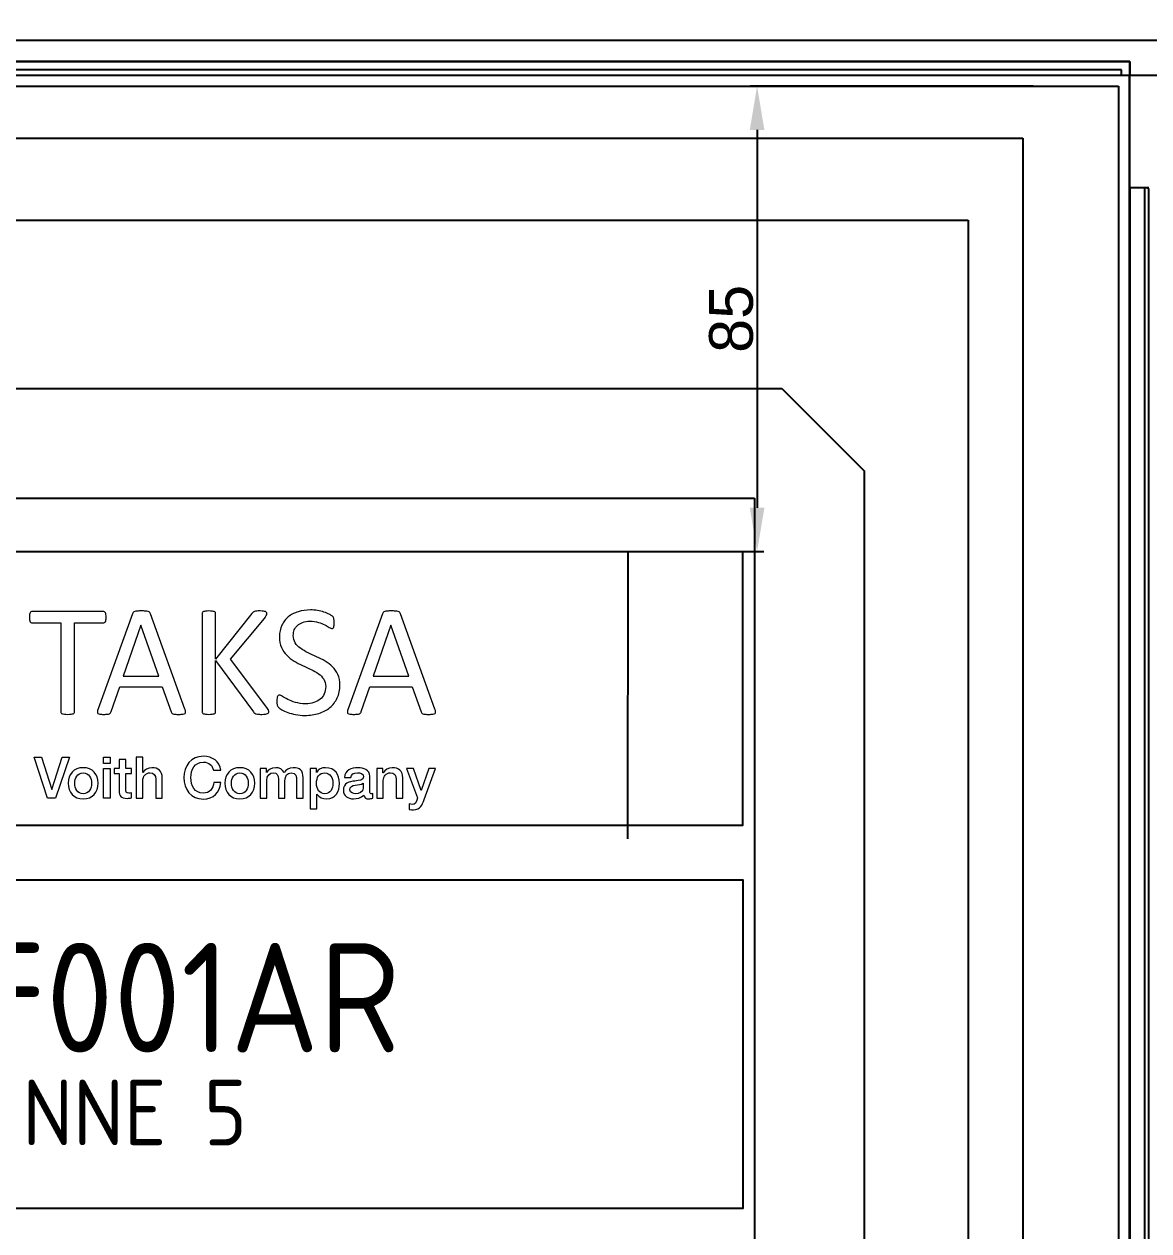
# Model space of a CAD drawing. Header units: millimetres. Extents: x 37984 to 70752, y 14140 to 37584.
# Drawn here: x 38702 to 38907.4, y 20550.4 to 20770.8 of the extents above; entities that cross this region are included whole.
import ezdxf

# ---------------------------------------------------------------- set-up
doc = ezdxf.new("R2010")
doc.units = ezdxf.units.MM
doc.set_wipeout_variables(frame=1)
doc.layers.add('! NO PLOT !', color=7, linetype='Continuous', true_color=0xff75dd, plot=False)
for name, color, linetype in [('000-PI-ORMAR', 2, 'Continuous'), ('AUT_7', 7, 'Continuous'), ('Layer 1', 7, 'Continuous')]:
    doc.layers.add(name, color=color, linetype=linetype)
doc.styles.add('PI0', font='isocpeur.ttf', dxfattribs={"width": 0.9})
doc.styles.get("Standard").update_dxf_attribs({"font": 'arial.ttf'})
doc.dimstyles.new('ISO-25-lb', dxfattribs={"dimtxt": 8, "dimasz": 8, "dimexe": 1.25, "dimexo": 0.625, "dimtad": 1, "dimtxsty": 'Standard', "dimcen": 5, "dimadec": 0, "dimazin": 0, "dimtfac": 1, "dimtmove": 0, "dimatfit": 3, "dimfxl": 1, "dimarcsym": 0})

# ---------------------------------------------------------------- blocks, each defined once
blk = doc.blocks.new('*D977')
at = {"layer": '! NO PLOT !', "color": 0, "linetype": 'Continuous', "lineweight": -2, "ltscale": 0.25, "transparency": 16777216}
for p, q in [((38886.28, 20759.47), (38834.62, 20759.47)), ((38835.87, 20751.47), (38835.87, 20682.47)), ((38812.53, 20674.47), (38837.12, 20674.47))]:
    blk.add_line(p, q, dxfattribs=at)
at = {"layer": '! NO PLOT !', "color": 0, "ltscale": 0.25, "transparency": 16777216}
for points in [[(38834.54, 20751.47), (38837.21, 20751.47), (38835.87, 20759.47)], [(38834.54, 20682.47), (38837.21, 20682.47), (38835.87, 20674.47)]]:
    blk.add_solid(points, dxfattribs=at)
at = {"layer": 'Defpoints', "color": 0, "ltscale": 0.25, "transparency": 16777216}
for p in [(38886.91, 20759.47), (38811.91, 20674.47), (38835.87, 20674.47)]:
    blk.add_point(p, dxfattribs=at)
at = {"layer": '! NO PLOT !', "color": 0, "lineweight": 25, "ltscale": 0.25, "transparency": 16777216, "insert": (38831.16, 20716.97), "char_height": 8, "attachment_point": 5, "rotation": 90}
blk.add_mtext('85', dxfattribs=at)
blk = doc.blocks.new('8606.000_back')
at = {"layer": '000-PI-ORMAR'}
for p, q in [((47602.52, 38552.67), (47602.52, 36601.67)), ((47605.24, 38552.67), (47602.52, 38552.67)), ((47606.03, 38552.53), (47605.24, 38552.67)), ((47605.24, 38552.67), (47605.24, 36601.67))]:
    blk.add_line(p, q, dxfattribs=at)
blk = doc.blocks.new('SE_krov_300mm')
at = {"layer": '000-PI-ORMAR'}
for p, q in [((-485, 6.5), (507, 6.5)), ((466.5, 0), (-466.5, 0))]:
    blk.add_line(p, q, dxfattribs=at)

msp = doc.modelspace()

# ---------------------------------------------------------------- linework, layer by layer
at = {"layer": '000-PI-ORMAR'}
for p, q in [((38907.422, 20740.904), (38906.64, 20740.904)), ((38906.64, 20740.904), (38906.64, 18789.904)), ((38907.422, 20740.904), (38906.64, 20740.904)), ((38906.64, 20740.904), (38906.64, 18789.904)), ((38907.422, 18789.904), (38907.422, 20740.766))]:
    msp.add_line(p, q, dxfattribs=at)

# ---------------------------------------------------------------- wipeouts: each hides what was drawn before it
msp.add_wipeout([(38511.922, 20763.904), (38903.922, 20763.904), (38903.922, 18766.904), (38511.922, 18766.904)]).dxf.layer = '000-PI-ORMAR'

# ---------------------------------------------------------------- next in the draw order: linework, layer by layer
at = {"layer": '! NO PLOT !'}
for p, q in [((38903.91, 20761.473), (38903.91, 18776.973)), ((38903.91, 18776.973), (38903.91, 20761.473)), ((38531.41, 20749.973), (38884.41, 20749.973)), ((38884.41, 20749.973), (38884.41, 18788.473)), ((38903.922, 18789.973), (38903.922, 20740.835)), ((38541.41, 20734.973), (38874.41, 20734.973)), ((38874.41, 20734.973), (38874.41, 18803.473)), ((38575.41, 20704.223), (38840.41, 20704.223)), ((38840.41, 20704.223), (38855.41, 20689.223)), ((38855.41, 20689.223), (38855.41, 18849.223)), ((38580.41, 20684.223), (38835.41, 20684.223)), ((38835.41, 20684.223), (38835.41, 18854.223))]:
    msp.add_line(p, q, dxfattribs=at)
at = {"layer": '! NO PLOT !', "ltscale": 0.25}
msp.add_line((38812.291, 20674.473), (38812.195, 20621.962), dxfattribs=at)
msp.add_lwpolyline([(38583.291, 20624.484), (38833.291, 20624.484), (38833.291, 20674.404), (38583.291, 20674.404)], close=True)
at = {"layer": '000-PI-ORMAR'}
for p, q in [((38891.672, 20763.973), (38524.172, 20763.973)), ((38891.672, 20762.473), (38524.172, 20762.473)), ((38903.922, 20763.973), (38891.672, 20763.973)), ((38902.422, 20762.473), (38891.672, 20762.473)), ((38902.422, 20761.473), (38902.422, 20762.473)), ((38903.922, 20740.835), (38903.922, 20763.973)), ((38903.922, 20763.973), (38903.922, 20761.473)), ((38511.91, 20761.473), (38903.91, 20761.473)), ((38511.91, 20761.473), (38903.91, 20761.473)), ((38903.91, 20761.473), (38903.91, 18776.973)), ((38513.91, 20759.473), (38901.91, 20759.473)), ((38901.91, 20759.473), (38901.91, 18778.973)), ((38903.922, 20740.904), (38903.922, 18789.904)), ((38906.64, 20740.904), (38903.922, 20740.904)), ((38903.922, 20740.904), (38903.922, 18789.904)), ((38906.64, 20740.904), (38903.922, 20740.904))]:
    msp.add_line(p, q, dxfattribs=at)
at = {"layer": 'AUT_7'}
msp.add_lwpolyline([(38583.291, 20614.484), (38833.291, 20614.484), (38833.291, 20554.484), (38583.291, 20554.484)], close=True, dxfattribs=at)
at = {"layer": 'Layer 1', "color": 8, "lineweight": 0, "true_color": 0x777777}
for points in [[(38723.312, 20661.039), (38723.298, 20661.039), (38720.072, 20651.708), (38726.584, 20651.708), (38723.312, 20661.039)], [(38768.98, 20661.039), (38768.965, 20661.039), (38765.742, 20651.708), (38772.251, 20651.708), (38768.98, 20661.039)], [(38703.81, 20636.897), (38705.169, 20636.897), (38707.041, 20630.993), (38707.061, 20630.993), (38708.973, 20636.897), (38710.299, 20636.897), (38707.749, 20629.435), (38706.299, 20629.435), (38703.81, 20636.897)], [(38716.524, 20636.897), (38717.715, 20636.897), (38717.715, 20635.768), (38716.524, 20635.768), (38716.524, 20636.897)], [(38716.524, 20634.836), (38717.715, 20634.836), (38717.715, 20629.435), (38716.524, 20629.435), (38716.524, 20634.836)]]:
    msp.add_lwpolyline(points, dxfattribs=at)
for points, knots in [([(38716.963, 20662.455), (38716.963, 20662.272), (38716.953, 20662.116), (38716.933, 20661.977), (38716.912, 20661.847), (38716.884, 20661.739), (38716.839, 20661.651), (38716.796, 20661.57), (38716.743, 20661.511), (38716.681, 20661.474), (38716.62, 20661.436), (38716.547, 20661.416), (38716.468, 20661.416), (38716.468, 20661.416), (38711.208, 20661.416), (38711.208, 20661.416), (38711.208, 20661.416), (38711.208, 20645.183), (38711.208, 20645.183), (38711.208, 20645.109), (38711.185, 20645.04), (38711.15, 20644.979), (38711.107, 20644.924), (38711.041, 20644.879), (38710.944, 20644.842), (38710.847, 20644.811), (38710.718, 20644.782), (38710.561, 20644.757), (38710.4, 20644.731), (38710.2, 20644.723), (38709.961, 20644.723), (38709.728, 20644.723), (38709.532, 20644.731), (38709.367, 20644.757), (38709.205, 20644.782), (38709.075, 20644.811), (38708.978, 20644.842), (38708.882, 20644.879), (38708.813, 20644.924), (38708.775, 20644.979), (38708.737, 20645.04), (38708.718, 20645.109), (38708.718, 20645.183), (38708.718, 20645.183), (38708.718, 20661.416), (38708.718, 20661.416), (38708.718, 20661.416), (38703.452, 20661.416), (38703.452, 20661.416), (38703.373, 20661.416), (38703.307, 20661.436), (38703.243, 20661.474), (38703.18, 20661.511), (38703.129, 20661.57), (38703.091, 20661.651), (38703.05, 20661.739), (38703.02, 20661.847), (38703, 20661.977), (38702.972, 20662.116), (38702.959, 20662.272), (38702.959, 20662.455), (38702.959, 20662.639), (38702.972, 20662.798), (38703, 20662.944), (38703.02, 20663.08), (38703.05, 20663.195), (38703.091, 20663.283), (38703.129, 20663.367), (38703.18, 20663.432), (38703.243, 20663.466), (38703.307, 20663.507), (38703.373, 20663.526), (38703.452, 20663.526), (38703.452, 20663.526), (38716.468, 20663.526), (38716.468, 20663.526), (38716.547, 20663.526), (38716.62, 20663.507), (38716.681, 20663.466), (38716.743, 20663.432), (38716.796, 20663.367), (38716.839, 20663.283), (38716.884, 20663.195), (38716.912, 20663.08), (38716.933, 20662.944), (38716.953, 20662.798), (38716.963, 20662.639), (38716.963, 20662.455)], [0, 0, 0, 0, 1, 1, 1, 2, 2, 2, 3, 3, 3, 4, 4, 4, 5, 5, 5, 6, 6, 6, 7, 7, 7, 8, 8, 8, 9, 9, 9, 10, 10, 10, 11, 11, 11, 12, 12, 12, 13, 13, 13, 14, 14, 14, 15, 15, 15, 16, 16, 16, 17, 17, 17, 18, 18, 18, 19, 19, 19, 20, 20, 20, 21, 21, 21, 22, 22, 22, 23, 23, 23, 24, 24, 24, 25, 25, 25, 26, 26, 26, 27, 27, 27, 28, 28, 28, 29, 29, 29, 29]), ([(38731.369, 20645.69), (38731.447, 20645.478), (38731.486, 20645.308), (38731.493, 20645.174), (38731.498, 20645.047), (38731.46, 20644.946), (38731.384, 20644.88), (38731.308, 20644.813), (38731.181, 20644.771), (38731, 20644.753), (38730.82, 20644.731), (38730.585, 20644.723), (38730.284, 20644.723), (38729.987, 20644.723), (38729.749, 20644.728), (38729.568, 20644.742), (38729.39, 20644.757), (38729.256, 20644.782), (38729.162, 20644.816), (38729.073, 20644.85), (38729.005, 20644.895), (38728.964, 20644.951), (38728.918, 20645.012), (38728.877, 20645.083), (38728.84, 20645.171), (38728.84, 20645.171), (38727.232, 20649.727), (38727.232, 20649.727), (38727.232, 20649.727), (38719.45, 20649.727), (38719.45, 20649.727), (38719.45, 20649.727), (38717.916, 20645.229), (38717.916, 20645.229), (38717.887, 20645.142), (38717.85, 20645.067), (38717.802, 20645.005), (38717.755, 20644.94), (38717.682, 20644.885), (38717.591, 20644.842), (38717.499, 20644.801), (38717.367, 20644.771), (38717.202, 20644.753), (38717.032, 20644.731), (38716.813, 20644.723), (38716.541, 20644.723), (38716.265, 20644.723), (38716.034, 20644.731), (38715.856, 20644.757), (38715.679, 20644.782), (38715.551, 20644.828), (38715.48, 20644.895), (38715.406, 20644.962), (38715.371, 20645.063), (38715.378, 20645.192), (38715.383, 20645.319), (38715.427, 20645.494), (38715.5, 20645.706), (38715.5, 20645.706), (38721.778, 20663.094), (38721.778, 20663.094), (38721.817, 20663.198), (38721.868, 20663.288), (38721.931, 20663.354), (38721.995, 20663.421), (38722.086, 20663.475), (38722.206, 20663.512), (38722.327, 20663.552), (38722.482, 20663.576), (38722.668, 20663.589), (38722.858, 20663.604), (38723.097, 20663.613), (38723.384, 20663.613), (38723.693, 20663.613), (38723.948, 20663.604), (38724.151, 20663.589), (38724.354, 20663.576), (38724.517, 20663.552), (38724.643, 20663.512), (38724.771, 20663.475), (38724.864, 20663.417), (38724.933, 20663.344), (38725.001, 20663.271), (38725.055, 20663.184), (38725.091, 20663.077), (38725.091, 20663.077), (38731.369, 20645.69), (38731.369, 20645.69)], [0, 0, 0, 0, 1, 1, 1, 2, 2, 2, 3, 3, 3, 4, 4, 4, 5, 5, 5, 6, 6, 6, 7, 7, 7, 8, 8, 8, 9, 9, 9, 10, 10, 10, 11, 11, 11, 12, 12, 12, 13, 13, 13, 14, 14, 14, 15, 15, 15, 16, 16, 16, 17, 17, 17, 18, 18, 18, 19, 19, 19, 20, 20, 20, 21, 21, 21, 22, 22, 22, 23, 23, 23, 24, 24, 24, 25, 25, 25, 26, 26, 26, 27, 27, 27, 28, 28, 28, 29, 29, 29, 29]), ([(38746.704, 20645.212), (38746.704, 20645.136), (38746.686, 20645.067), (38746.656, 20645.005), (38746.62, 20644.938), (38746.554, 20644.889), (38746.458, 20644.851), (38746.361, 20644.813), (38746.232, 20644.782), (38746.069, 20644.757), (38745.904, 20644.731), (38745.691, 20644.723), (38745.429, 20644.723), (38745.094, 20644.723), (38744.819, 20644.735), (38744.606, 20644.764), (38744.393, 20644.793), (38744.235, 20644.846), (38744.129, 20644.924), (38744.025, 20645.002), (38743.936, 20645.087), (38743.867, 20645.183), (38743.867, 20645.183), (38736.982, 20654.544), (38736.982, 20654.544), (38736.982, 20654.544), (38736.982, 20645.183), (38736.982, 20645.183), (38736.982, 20645.115), (38736.962, 20645.053), (38736.926, 20644.99), (38736.885, 20644.924), (38736.817, 20644.879), (38736.723, 20644.842), (38736.626, 20644.811), (38736.499, 20644.782), (38736.339, 20644.757), (38736.179, 20644.731), (38735.978, 20644.723), (38735.737, 20644.723), (38735.508, 20644.723), (38735.311, 20644.731), (38735.146, 20644.757), (38734.981, 20644.782), (38734.851, 20644.811), (38734.752, 20644.842), (38734.658, 20644.879), (38734.592, 20644.924), (38734.551, 20644.99), (38734.513, 20645.053), (38734.495, 20645.115), (38734.495, 20645.183), (38734.495, 20645.183), (38734.495, 20663.15), (38734.495, 20663.15), (38734.495, 20663.228), (38734.513, 20663.297), (38734.551, 20663.353), (38734.592, 20663.411), (38734.658, 20663.457), (38734.752, 20663.489), (38734.851, 20663.525), (38734.981, 20663.552), (38735.146, 20663.576), (38735.311, 20663.599), (38735.508, 20663.613), (38735.737, 20663.613), (38735.978, 20663.613), (38736.179, 20663.599), (38736.339, 20663.576), (38736.499, 20663.552), (38736.626, 20663.525), (38736.723, 20663.489), (38736.817, 20663.457), (38736.885, 20663.411), (38736.926, 20663.353), (38736.962, 20663.297), (38736.982, 20663.228), (38736.982, 20663.15), (38736.982, 20663.15), (38736.982, 20654.833), (38736.982, 20654.833), (38736.982, 20654.833), (38743.608, 20663.15), (38743.608, 20663.15), (38743.666, 20663.238), (38743.733, 20663.309), (38743.811, 20663.367), (38743.888, 20663.427), (38743.984, 20663.47), (38744.093, 20663.505), (38744.203, 20663.54), (38744.337, 20663.567), (38744.496, 20663.583), (38744.657, 20663.604), (38744.863, 20663.613), (38745.114, 20663.613), (38745.363, 20663.613), (38745.566, 20663.599), (38745.721, 20663.576), (38745.874, 20663.552), (38745.998, 20663.522), (38746.089, 20663.484), (38746.181, 20663.445), (38746.242, 20663.397), (38746.277, 20663.337), (38746.31, 20663.283), (38746.325, 20663.215), (38746.325, 20663.15), (38746.325, 20663.024), (38746.295, 20662.902), (38746.234, 20662.774), (38746.171, 20662.647), (38746.051, 20662.473), (38745.879, 20662.253), (38745.879, 20662.253), (38739.671, 20654.833), (38739.671, 20654.833), (38739.671, 20654.833), (38746.353, 20645.953), (38746.353, 20645.953), (38746.521, 20645.7), (38746.62, 20645.53), (38746.656, 20645.441), (38746.686, 20645.345), (38746.704, 20645.27), (38746.704, 20645.212)], [0, 0, 0, 0, 1, 1, 1, 2, 2, 2, 3, 3, 3, 4, 4, 4, 5, 5, 5, 6, 6, 6, 7, 7, 7, 8, 8, 8, 9, 9, 9, 10, 10, 10, 11, 11, 11, 12, 12, 12, 13, 13, 13, 14, 14, 14, 15, 15, 15, 16, 16, 16, 17, 17, 17, 18, 18, 18, 19, 19, 19, 20, 20, 20, 21, 21, 21, 22, 22, 22, 23, 23, 23, 24, 24, 24, 25, 25, 25, 26, 26, 26, 27, 27, 27, 28, 28, 28, 29, 29, 29, 30, 30, 30, 31, 31, 31, 32, 32, 32, 33, 33, 33, 34, 34, 34, 35, 35, 35, 36, 36, 36, 37, 37, 37, 38, 38, 38, 39, 39, 39, 40, 40, 40, 41, 41, 41, 42, 42, 42, 42]), ([(38759.679, 20650.061), (38759.679, 20649.181), (38759.517, 20648.401), (38759.194, 20647.716), (38758.872, 20647.031), (38758.42, 20646.448), (38757.846, 20645.973), (38757.274, 20645.496), (38756.599, 20645.136), (38755.824, 20644.895), (38755.047, 20644.655), (38754.212, 20644.535), (38753.315, 20644.535), (38752.687, 20644.535), (38752.106, 20644.584), (38751.57, 20644.693), (38751.037, 20644.801), (38750.557, 20644.928), (38750.14, 20645.083), (38749.722, 20645.238), (38749.371, 20645.398), (38749.084, 20645.56), (38748.799, 20645.724), (38748.601, 20645.864), (38748.49, 20645.98), (38748.38, 20646.096), (38748.294, 20646.243), (38748.243, 20646.422), (38748.19, 20646.599), (38748.165, 20646.837), (38748.165, 20647.137), (38748.165, 20647.349), (38748.174, 20647.525), (38748.192, 20647.666), (38748.213, 20647.806), (38748.241, 20647.917), (38748.281, 20648.005), (38748.322, 20648.093), (38748.366, 20648.153), (38748.426, 20648.186), (38748.484, 20648.22), (38748.553, 20648.239), (38748.629, 20648.239), (38748.761, 20648.239), (38748.952, 20648.155), (38749.2, 20647.992), (38749.445, 20647.828), (38749.759, 20647.648), (38750.148, 20647.458), (38750.534, 20647.261), (38750.996, 20647.081), (38751.542, 20646.911), (38752.088, 20646.746), (38752.715, 20646.658), (38753.43, 20646.658), (38753.97, 20646.658), (38754.465, 20646.734), (38754.912, 20646.877), (38755.36, 20647.021), (38755.746, 20647.226), (38756.068, 20647.491), (38756.393, 20647.755), (38756.639, 20648.081), (38756.815, 20648.465), (38756.988, 20648.853), (38757.077, 20649.29), (38757.077, 20649.787), (38757.077, 20650.316), (38756.954, 20650.77), (38756.713, 20651.145), (38756.47, 20651.519), (38756.154, 20651.853), (38755.758, 20652.136), (38755.362, 20652.419), (38754.912, 20652.681), (38754.407, 20652.915), (38753.902, 20653.152), (38753.381, 20653.394), (38752.852, 20653.638), (38752.322, 20653.884), (38751.804, 20654.161), (38751.306, 20654.459), (38750.803, 20654.756), (38750.354, 20655.107), (38749.957, 20655.514), (38749.564, 20655.918), (38749.244, 20656.394), (38748.995, 20656.938), (38748.751, 20657.485), (38748.629, 20658.137), (38748.629, 20658.9), (38748.629, 20659.678), (38748.771, 20660.375), (38749.054, 20660.989), (38749.337, 20661.599), (38749.734, 20662.116), (38750.24, 20662.529), (38750.747, 20662.944), (38751.352, 20663.258), (38752.047, 20663.477), (38752.749, 20663.693), (38753.506, 20663.801), (38754.313, 20663.801), (38754.728, 20663.801), (38755.143, 20663.765), (38755.562, 20663.693), (38755.982, 20663.62), (38756.378, 20663.525), (38756.749, 20663.404), (38757.119, 20663.283), (38757.452, 20663.15), (38757.742, 20662.997), (38758.029, 20662.846), (38758.222, 20662.728), (38758.311, 20662.638), (38758.405, 20662.547), (38758.465, 20662.471), (38758.493, 20662.42), (38758.521, 20662.366), (38758.546, 20662.3), (38758.565, 20662.219), (38758.585, 20662.136), (38758.598, 20662.035), (38758.61, 20661.922), (38758.618, 20661.806), (38758.623, 20661.655), (38758.623, 20661.474), (38758.623, 20661.3), (38758.615, 20661.146), (38758.603, 20661.012), (38758.587, 20660.873), (38758.565, 20660.762), (38758.536, 20660.671), (38758.509, 20660.579), (38758.465, 20660.513), (38758.413, 20660.469), (38758.359, 20660.423), (38758.3, 20660.403), (38758.232, 20660.403), (38758.126, 20660.403), (38757.961, 20660.469), (38757.732, 20660.603), (38757.508, 20660.739), (38757.229, 20660.892), (38756.901, 20661.064), (38756.574, 20661.227), (38756.187, 20661.385), (38755.74, 20661.523), (38755.288, 20661.662), (38754.785, 20661.732), (38754.224, 20661.732), (38753.704, 20661.732), (38753.251, 20661.662), (38752.866, 20661.523), (38752.479, 20661.385), (38752.162, 20661.195), (38751.91, 20660.966), (38751.661, 20660.735), (38751.471, 20660.461), (38751.349, 20660.142), (38751.22, 20659.827), (38751.159, 20659.488), (38751.159, 20659.13), (38751.159, 20658.607), (38751.278, 20658.161), (38751.52, 20657.784), (38751.763, 20657.408), (38752.081, 20657.077), (38752.482, 20656.786), (38752.883, 20656.497), (38753.338, 20656.231), (38753.848, 20655.99), (38754.359, 20655.75), (38754.882, 20655.505), (38755.413, 20655.26), (38755.944, 20655.013), (38756.464, 20654.742), (38756.974, 20654.45), (38757.485, 20654.156), (38757.942, 20653.806), (38758.341, 20653.41), (38758.74, 20653.009), (38759.065, 20652.535), (38759.311, 20651.99), (38759.555, 20651.447), (38759.679, 20650.8), (38759.679, 20650.061)], [0, 0, 0, 0, 1, 1, 1, 2, 2, 2, 3, 3, 3, 4, 4, 4, 5, 5, 5, 6, 6, 6, 7, 7, 7, 8, 8, 8, 9, 9, 9, 10, 10, 10, 11, 11, 11, 12, 12, 12, 13, 13, 13, 14, 14, 14, 15, 15, 15, 16, 16, 16, 17, 17, 17, 18, 18, 18, 19, 19, 19, 20, 20, 20, 21, 21, 21, 22, 22, 22, 23, 23, 23, 24, 24, 24, 25, 25, 25, 26, 26, 26, 27, 27, 27, 28, 28, 28, 29, 29, 29, 30, 30, 30, 31, 31, 31, 32, 32, 32, 33, 33, 33, 34, 34, 34, 35, 35, 35, 36, 36, 36, 37, 37, 37, 38, 38, 38, 39, 39, 39, 40, 40, 40, 41, 41, 41, 42, 42, 42, 43, 43, 43, 44, 44, 44, 45, 45, 45, 46, 46, 46, 47, 47, 47, 48, 48, 48, 49, 49, 49, 50, 50, 50, 51, 51, 51, 52, 52, 52, 53, 53, 53, 54, 54, 54, 55, 55, 55, 56, 56, 56, 57, 57, 57, 58, 58, 58, 59, 59, 59, 60, 60, 60, 61, 61, 61, 62, 62, 62, 62]), ([(38777.041, 20645.69), (38777.115, 20645.478), (38777.156, 20645.308), (38777.161, 20645.174), (38777.169, 20645.047), (38777.13, 20644.946), (38777.054, 20644.88), (38776.975, 20644.813), (38776.849, 20644.771), (38776.671, 20644.753), (38776.493, 20644.731), (38776.251, 20644.723), (38775.952, 20644.723), (38775.655, 20644.723), (38775.416, 20644.728), (38775.238, 20644.742), (38775.058, 20644.757), (38774.923, 20644.782), (38774.834, 20644.816), (38774.74, 20644.85), (38774.672, 20644.895), (38774.629, 20644.951), (38774.588, 20645.012), (38774.545, 20645.083), (38774.507, 20645.171), (38774.507, 20645.171), (38772.899, 20649.727), (38772.899, 20649.727), (38772.899, 20649.727), (38765.12, 20649.727), (38765.12, 20649.727), (38765.12, 20649.727), (38763.583, 20645.229), (38763.583, 20645.229), (38763.555, 20645.142), (38763.517, 20645.067), (38763.469, 20645.005), (38763.418, 20644.94), (38763.352, 20644.885), (38763.258, 20644.842), (38763.167, 20644.801), (38763.037, 20644.771), (38762.867, 20644.753), (38762.699, 20644.731), (38762.481, 20644.723), (38762.212, 20644.723), (38761.93, 20644.723), (38761.701, 20644.731), (38761.526, 20644.757), (38761.346, 20644.782), (38761.222, 20644.828), (38761.148, 20644.895), (38761.077, 20644.962), (38761.041, 20645.063), (38761.046, 20645.192), (38761.051, 20645.319), (38761.091, 20645.494), (38761.168, 20645.706), (38761.168, 20645.706), (38767.449, 20663.094), (38767.449, 20663.094), (38767.484, 20663.198), (38767.535, 20663.288), (38767.599, 20663.354), (38767.662, 20663.421), (38767.753, 20663.475), (38767.873, 20663.512), (38767.995, 20663.552), (38768.147, 20663.576), (38768.34, 20663.589), (38768.523, 20663.604), (38768.764, 20663.613), (38769.053, 20663.613), (38769.364, 20663.613), (38769.615, 20663.604), (38769.821, 20663.589), (38770.024, 20663.576), (38770.187, 20663.552), (38770.314, 20663.512), (38770.438, 20663.475), (38770.534, 20663.417), (38770.601, 20663.344), (38770.667, 20663.271), (38770.72, 20663.184), (38770.758, 20663.077), (38770.758, 20663.077), (38777.041, 20645.69), (38777.041, 20645.69)], [0, 0, 0, 0, 1, 1, 1, 2, 2, 2, 3, 3, 3, 4, 4, 4, 5, 5, 5, 6, 6, 6, 7, 7, 7, 8, 8, 8, 9, 9, 9, 10, 10, 10, 11, 11, 11, 12, 12, 12, 13, 13, 13, 14, 14, 14, 15, 15, 15, 16, 16, 16, 17, 17, 17, 18, 18, 18, 19, 19, 19, 20, 20, 20, 21, 21, 21, 22, 22, 22, 23, 23, 23, 24, 24, 24, 25, 25, 25, 26, 26, 26, 27, 27, 27, 28, 28, 28, 29, 29, 29, 29]), ([(38718.467, 20634.836), (38718.467, 20634.836), (38719.366, 20634.836), (38719.366, 20634.836), (38719.366, 20634.836), (38719.366, 20636.457), (38719.366, 20636.457), (38719.366, 20636.457), (38720.557, 20636.457), (38720.557, 20636.457), (38720.557, 20636.457), (38720.557, 20634.836), (38720.557, 20634.836), (38720.557, 20634.836), (38721.634, 20634.836), (38721.634, 20634.836), (38721.634, 20634.836), (38721.634, 20633.948), (38721.634, 20633.948), (38721.634, 20633.948), (38720.557, 20633.948), (38720.557, 20633.948), (38720.557, 20633.948), (38720.557, 20631.067), (38720.557, 20631.067), (38720.557, 20630.574), (38720.597, 20630.324), (38721.131, 20630.324), (38721.299, 20630.324), (38721.466, 20630.324), (38721.634, 20630.365), (38721.634, 20630.365), (38721.634, 20629.446), (38721.634, 20629.446), (38721.373, 20629.426), (38721.121, 20629.383), (38720.859, 20629.383), (38719.617, 20629.383), (38719.386, 20629.864), (38719.366, 20630.763), (38719.366, 20630.763), (38719.366, 20633.948), (38719.366, 20633.948), (38719.366, 20633.948), (38718.467, 20633.948), (38718.467, 20633.948), (38718.467, 20633.948), (38718.467, 20634.836), (38718.467, 20634.836)], [0, 0, 0, 0, 1, 1, 1, 2, 2, 2, 3, 3, 3, 4, 4, 4, 5, 5, 5, 6, 6, 6, 7, 7, 7, 8, 8, 8, 9, 9, 9, 10, 10, 10, 11, 11, 11, 12, 12, 12, 13, 13, 13, 14, 14, 14, 15, 15, 15, 16, 16, 16, 16]), ([(38722.49, 20636.897), (38722.49, 20636.897), (38723.681, 20636.897), (38723.681, 20636.897), (38723.681, 20636.897), (38723.681, 20634.127), (38723.681, 20634.127), (38723.681, 20634.127), (38723.701, 20634.127), (38723.701, 20634.127), (38723.993, 20634.618), (38724.611, 20634.982), (38725.321, 20634.982), (38726.492, 20634.982), (38727.234, 20634.357), (38727.234, 20633.144), (38727.234, 20633.144), (38727.234, 20629.435), (38727.234, 20629.435), (38727.234, 20629.435), (38726.042, 20629.435), (38726.042, 20629.435), (38726.042, 20629.435), (38726.042, 20632.83), (38726.042, 20632.83), (38726.021, 20633.678), (38725.688, 20634.044), (38724.986, 20634.044), (38724.192, 20634.044), (38723.681, 20633.416), (38723.681, 20632.623), (38723.681, 20632.623), (38723.681, 20629.435), (38723.681, 20629.435), (38723.681, 20629.435), (38722.49, 20629.435), (38722.49, 20629.435), (38722.49, 20629.435), (38722.49, 20636.897), (38722.49, 20636.897)], [0, 0, 0, 0, 1, 1, 1, 2, 2, 2, 3, 3, 3, 4, 4, 4, 5, 5, 5, 6, 6, 6, 7, 7, 7, 8, 8, 8, 9, 9, 9, 10, 10, 10, 11, 11, 11, 12, 12, 12, 13, 13, 13, 13]), ([(38736.593, 20634.524), (38736.375, 20635.381), (38735.821, 20636.008), (38734.734, 20636.008), (38733.134, 20636.008), (38732.465, 20634.596), (38732.465, 20633.166), (38732.465, 20631.734), (38733.134, 20630.324), (38734.734, 20630.324), (38735.892, 20630.324), (38736.53, 20631.192), (38736.636, 20632.279), (38736.636, 20632.279), (38737.912, 20632.279), (38737.912, 20632.279), (38737.804, 20630.49), (38736.542, 20629.256), (38734.734, 20629.256), (38732.499, 20629.256), (38731.161, 20631.034), (38731.161, 20633.166), (38731.161, 20635.297), (38732.499, 20637.074), (38734.734, 20637.074), (38736.416, 20637.063), (38737.744, 20636.133), (38737.899, 20634.524), (38737.899, 20634.524), (38736.593, 20634.524), (38736.593, 20634.524)], [0, 0, 0, 0, 1, 1, 1, 2, 2, 2, 3, 3, 3, 4, 4, 4, 5, 5, 5, 6, 6, 6, 7, 7, 7, 8, 8, 8, 9, 9, 9, 10, 10, 10, 10]), ([(38710.048, 20632.142), (38710.048, 20633.793), (38711.041, 20634.982), (38712.776, 20634.982), (38714.51, 20634.982), (38715.503, 20633.793), (38715.503, 20632.142), (38715.503, 20630.481), (38714.51, 20629.288), (38712.776, 20629.288), (38711.041, 20629.288), (38710.048, 20630.481), (38710.048, 20632.142)], [0, 0, 0, 0, 1, 1, 1, 2, 2, 2, 3, 3, 3, 4, 4, 4, 4]), ([(38738.681, 20632.142), (38738.681, 20633.793), (38739.674, 20634.982), (38741.409, 20634.982), (38743.143, 20634.982), (38744.136, 20633.793), (38744.136, 20632.142), (38744.136, 20630.481), (38743.143, 20629.288), (38741.409, 20629.288), (38739.674, 20629.288), (38738.681, 20630.481), (38738.681, 20632.142)], [0, 0, 0, 0, 1, 1, 1, 2, 2, 2, 3, 3, 3, 4, 4, 4, 4]), ([(38745.127, 20634.836), (38745.127, 20634.836), (38746.257, 20634.836), (38746.257, 20634.836), (38746.257, 20634.836), (38746.257, 20634.085), (38746.257, 20634.085), (38746.257, 20634.085), (38746.288, 20634.085), (38746.288, 20634.085), (38746.643, 20634.618), (38747.093, 20634.982), (38747.949, 20634.982), (38748.606, 20634.982), (38749.224, 20634.703), (38749.465, 20634.085), (38749.861, 20634.638), (38750.374, 20634.982), (38751.156, 20634.982), (38752.294, 20634.982), (38752.964, 20634.481), (38752.964, 20633.166), (38752.964, 20633.166), (38752.964, 20629.435), (38752.964, 20629.435), (38752.964, 20629.435), (38751.773, 20629.435), (38751.773, 20629.435), (38751.773, 20629.435), (38751.773, 20632.591), (38751.773, 20632.591), (38751.773, 20633.447), (38751.72, 20634.044), (38750.79, 20634.044), (38749.985, 20634.044), (38749.642, 20633.51), (38749.642, 20632.601), (38749.642, 20632.601), (38749.642, 20629.435), (38749.642, 20629.435), (38749.642, 20629.435), (38748.449, 20629.435), (38748.449, 20629.435), (38748.449, 20629.435), (38748.449, 20632.905), (38748.449, 20632.905), (38748.449, 20633.646), (38748.22, 20634.044), (38747.499, 20634.044), (38746.882, 20634.044), (38746.318, 20633.543), (38746.318, 20632.644), (38746.318, 20632.644), (38746.318, 20629.435), (38746.318, 20629.435), (38746.318, 20629.435), (38745.127, 20629.435), (38745.127, 20629.435), (38745.127, 20629.435), (38745.127, 20634.836), (38745.127, 20634.836)], [0, 0, 0, 0, 1, 1, 1, 2, 2, 2, 3, 3, 3, 4, 4, 4, 5, 5, 5, 6, 6, 6, 7, 7, 7, 8, 8, 8, 9, 9, 9, 10, 10, 10, 11, 11, 11, 12, 12, 12, 13, 13, 13, 14, 14, 14, 15, 15, 15, 16, 16, 16, 17, 17, 17, 18, 18, 18, 19, 19, 19, 20, 20, 20, 20]), ([(38754.247, 20634.837), (38754.247, 20634.837), (38755.375, 20634.837), (38755.375, 20634.837), (38755.375, 20634.837), (38755.375, 20634.107), (38755.375, 20634.107), (38755.375, 20634.107), (38755.397, 20634.107), (38755.397, 20634.107), (38755.73, 20634.721), (38756.378, 20634.982), (38757.069, 20634.982), (38758.773, 20634.982), (38759.598, 20633.689), (38759.598, 20632.11), (38759.598, 20630.658), (38758.867, 20629.288), (38757.267, 20629.288), (38756.579, 20629.288), (38755.837, 20629.54), (38755.459, 20630.136), (38755.459, 20630.136), (38755.438, 20630.136), (38755.438, 20630.136), (38755.438, 20630.136), (38755.438, 20627.44), (38755.438, 20627.44), (38755.438, 20627.44), (38754.247, 20627.44), (38754.247, 20627.44), (38754.247, 20627.44), (38754.247, 20634.837), (38754.247, 20634.837)], [0, 0, 0, 0, 1, 1, 1, 2, 2, 2, 3, 3, 3, 4, 4, 4, 5, 5, 5, 6, 6, 6, 7, 7, 7, 8, 8, 8, 9, 9, 9, 10, 10, 10, 11, 11, 11, 11]), ([(38765.125, 20630.638), (38765.125, 20630.344), (38765.186, 20630.23), (38765.407, 20630.23), (38765.481, 20630.23), (38765.574, 20630.23), (38765.699, 20630.251), (38765.699, 20630.251), (38765.699, 20629.426), (38765.699, 20629.426), (38765.521, 20629.362), (38765.145, 20629.288), (38764.947, 20629.288), (38764.467, 20629.288), (38764.122, 20629.456), (38764.028, 20629.947), (38763.558, 20629.488), (38762.793, 20629.288), (38762.156, 20629.288), (38761.185, 20629.288), (38760.307, 20629.812), (38760.307, 20630.867), (38760.307, 20632.214), (38761.384, 20632.434), (38762.387, 20632.55), (38763.243, 20632.706), (38764.005, 20632.612), (38764.005, 20633.312), (38764.005, 20633.928), (38763.37, 20634.044), (38762.887, 20634.044), (38762.22, 20634.044), (38761.75, 20633.771), (38761.697, 20633.187), (38761.697, 20633.187), (38760.505, 20633.187), (38760.505, 20633.187), (38760.589, 20634.578), (38761.77, 20634.982), (38762.961, 20634.982), (38764.018, 20634.982), (38765.125, 20634.554), (38765.125, 20633.416), (38765.125, 20633.416), (38765.125, 20630.638), (38765.125, 20630.638)], [0, 0, 0, 0, 1, 1, 1, 2, 2, 2, 3, 3, 3, 4, 4, 4, 5, 5, 5, 6, 6, 6, 7, 7, 7, 8, 8, 8, 9, 9, 9, 10, 10, 10, 11, 11, 11, 12, 12, 12, 13, 13, 13, 14, 14, 14, 15, 15, 15, 15]), ([(38766.408, 20634.836), (38766.408, 20634.836), (38767.538, 20634.836), (38767.538, 20634.836), (38767.538, 20634.836), (38767.538, 20634.044), (38767.538, 20634.044), (38767.538, 20634.044), (38767.558, 20634.023), (38767.558, 20634.023), (38767.914, 20634.618), (38768.531, 20634.982), (38769.239, 20634.982), (38770.41, 20634.982), (38771.152, 20634.357), (38771.152, 20633.144), (38771.152, 20633.144), (38771.152, 20629.435), (38771.152, 20629.435), (38771.152, 20629.435), (38769.961, 20629.435), (38769.961, 20629.435), (38769.961, 20629.435), (38769.961, 20632.831), (38769.961, 20632.831), (38769.94, 20633.678), (38769.605, 20634.044), (38768.904, 20634.044), (38768.112, 20634.044), (38767.599, 20633.416), (38767.599, 20632.623), (38767.599, 20632.623), (38767.599, 20629.435), (38767.599, 20629.435), (38767.599, 20629.435), (38766.408, 20629.435), (38766.408, 20629.435), (38766.408, 20629.435), (38766.408, 20634.836), (38766.408, 20634.836)], [0, 0, 0, 0, 1, 1, 1, 2, 2, 2, 3, 3, 3, 4, 4, 4, 5, 5, 5, 6, 6, 6, 7, 7, 7, 8, 8, 8, 9, 9, 9, 10, 10, 10, 11, 11, 11, 12, 12, 12, 13, 13, 13, 13]), ([(38771.809, 20634.836), (38771.809, 20634.836), (38773.115, 20634.836), (38773.115, 20634.836), (38773.115, 20634.836), (38774.525, 20630.805), (38774.525, 20630.805), (38774.525, 20630.805), (38774.547, 20630.805), (38774.547, 20630.805), (38774.547, 20630.805), (38775.914, 20634.836), (38775.914, 20634.836), (38775.914, 20634.836), (38777.158, 20634.836), (38777.158, 20634.836), (38777.158, 20634.836), (38775.058, 20629.142), (38775.058, 20629.142), (38774.672, 20628.17), (38774.39, 20627.293), (38773.146, 20627.293), (38772.864, 20627.293), (38772.592, 20627.315), (38772.32, 20627.357), (38772.32, 20627.357), (38772.32, 20628.358), (38772.32, 20628.358), (38772.508, 20628.329), (38772.696, 20628.286), (38772.884, 20628.286), (38773.438, 20628.286), (38773.575, 20628.578), (38773.72, 20629.039), (38773.72, 20629.039), (38773.857, 20629.456), (38773.857, 20629.456), (38773.857, 20629.456), (38771.809, 20634.836), (38771.809, 20634.836)], [0, 0, 0, 0, 1, 1, 1, 2, 2, 2, 3, 3, 3, 4, 4, 4, 5, 5, 5, 6, 6, 6, 7, 7, 7, 8, 8, 8, 9, 9, 9, 10, 10, 10, 11, 11, 11, 12, 12, 12, 13, 13, 13, 13]), ([(38714.31, 20632.142), (38714.31, 20633.071), (38713.842, 20634.044), (38712.776, 20634.044), (38711.709, 20634.044), (38711.239, 20633.071), (38711.239, 20632.142), (38711.239, 20631.201), (38711.709, 20630.23), (38712.776, 20630.23), (38713.842, 20630.23), (38714.31, 20631.201), (38714.31, 20632.142)], [0, 0, 0, 0, 1, 1, 1, 2, 2, 2, 3, 3, 3, 4, 4, 4, 4]), ([(38742.946, 20632.142), (38742.946, 20633.071), (38742.476, 20634.044), (38741.409, 20634.044), (38740.345, 20634.044), (38739.872, 20633.071), (38739.872, 20632.142), (38739.872, 20631.201), (38740.345, 20630.23), (38741.409, 20630.23), (38742.476, 20630.23), (38742.946, 20631.201), (38742.946, 20632.142)], [0, 0, 0, 0, 1, 1, 1, 2, 2, 2, 3, 3, 3, 4, 4, 4, 4]), ([(38756.911, 20634.044), (38755.908, 20634.044), (38755.397, 20633.28), (38755.397, 20632.131), (38755.397, 20631.043), (38755.951, 20630.23), (38756.911, 20630.23), (38757.998, 20630.23), (38758.404, 20631.192), (38758.404, 20632.131), (38758.404, 20633.112), (38757.894, 20634.044), (38756.911, 20634.044)], [0, 0, 0, 0, 1, 1, 1, 2, 2, 2, 3, 3, 3, 4, 4, 4, 4]), ([(38763.934, 20632.142), (38763.568, 20631.901), (38762.992, 20631.911), (38762.471, 20631.817), (38761.958, 20631.734), (38761.498, 20631.546), (38761.498, 20630.919), (38761.498, 20630.387), (38762.179, 20630.23), (38762.595, 20630.23), (38763.119, 20630.23), (38763.934, 20630.501), (38763.934, 20631.253), (38763.934, 20631.253), (38763.934, 20632.142), (38763.934, 20632.142)], [0, 0, 0, 0, 1, 1, 1, 2, 2, 2, 3, 3, 3, 4, 4, 4, 5, 5, 5, 5])]:
    msp.add_open_spline(points, degree=3, knots=knots, dxfattribs=at)

# ---------------------------------------------------------------- next in the draw order: block references
at = {"layer": '000-PI-ORMAR'}
msp.add_blockref('8606.000_back', (-8698.583, -17811.766), dxfattribs=at)

# ---------------------------------------------------------------- next in the draw order: texts
at = {"layer": 'AUT_7', "linetype": 'Continuous', "insert": (38705.121, 20584.484), "char_height": 20, "width": 243.65946, "attachment_point": 5, "line_spacing_factor": 0.75, "style": 'PI0'}
msp.add_mtext('{\\fISOCPEUR|b0|i0|c238|p34;=4LKF001AR}\\P{\\fISOCPEUR|b0|i0|c238|p34;\\H0.6x;\\C7;COLONNE 5}', dxfattribs=at)

# ---------------------------------------------------------------- next in the draw order: dimensions: what is measured, and where the dimension line sits
at = {"layer": '! NO PLOT !', "lineweight": 25, "ltscale": 0.25}
dim = msp.add_linear_dim(base=(38835.873, 20674.473), p1=(38886.91, 20759.473), p2=(38811.91, 20674.473), angle=90, dimstyle='ISO-25-lb', dxfattribs=at)
dim.commit()
dim.dimension.update_dxf_attribs({"geometry": '*D977', "text_midpoint": (38831.163, 20716.973)})

# ---------------------------------------------------------------- next in the draw order: wipeouts: each hides what was drawn before it
msp.add_wipeout([(38505.42, 21054.904), (39497.42, 21054.904), (39497.42, 20767.904), (38505.42, 20767.904)]).dxf.layer = '000-PI-ORMAR'

# ---------------------------------------------------------------- next in the draw order: block references
msp.add_blockref('SE_krov_300mm', (38990.42, 20761.404))

doc.saveas('drawing.dxf')
